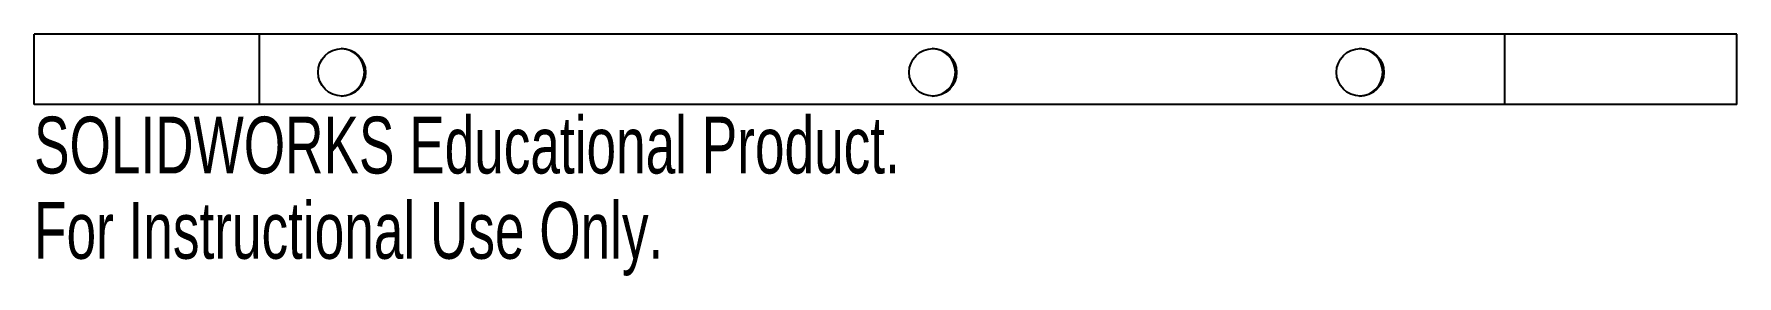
# Paper-space layout '_Top' of a CAD drawing. Header units: millimetres. Extents: x -76 to 69, y -21 to 0.
import ezdxf

# ---------------------------------------------------------------- set-up
doc = ezdxf.new("R2010")
doc.units = ezdxf.units.MM
doc.styles.add('SLDTEXTSTYLE0', font='TXT', dxfattribs={"width": 0.7})

psp = doc.layouts.new('_Top')

# ---------------------------------------------------------------- linework, layer by layer
at = {"color": 7, "linetype": 'Continuous', "lineweight": 25}
for p, q in [((-76.41, -6), (-76.41, 0)), ((68.52, 0), (-76.41, 0)), ((-57.23, -6), (-57.23, 0)), ((48.77, -6), (48.77, 0)), ((68.52, -6), (68.52, 0)), ((68.52, -6), (-76.41, -6))]:
    psp.add_line(p, q, dxfattribs=at)
for centre in [(-50.22, -3.25), (0.09, -3.25), (36.46, -3.25)]:
    psp.add_circle(centre, 2.02, dxfattribs=at)
for centre in [(-50.32, -3.25), (-0.01, -3.25), (36.36, -3.25)]:
    psp.add_arc(centre, 2.02, 271.424, 88.576, dxfattribs=at)

# ---------------------------------------------------------------- texts
at = {"color": 7, "linetype": 'Continuous', "char_height": 4.8336, "attachment_point": 1, "style": 'SLDTEXTSTYLE0'}
for s, insert in [('SOLIDWORKS Educational Product.', (-76.41, -7.02)), ('For Instructional Use Only.', (-76.41, -14.27))]:
    psp.add_mtext(s, dxfattribs=dict(at, insert=insert))

doc.saveas('drawing.dxf')
